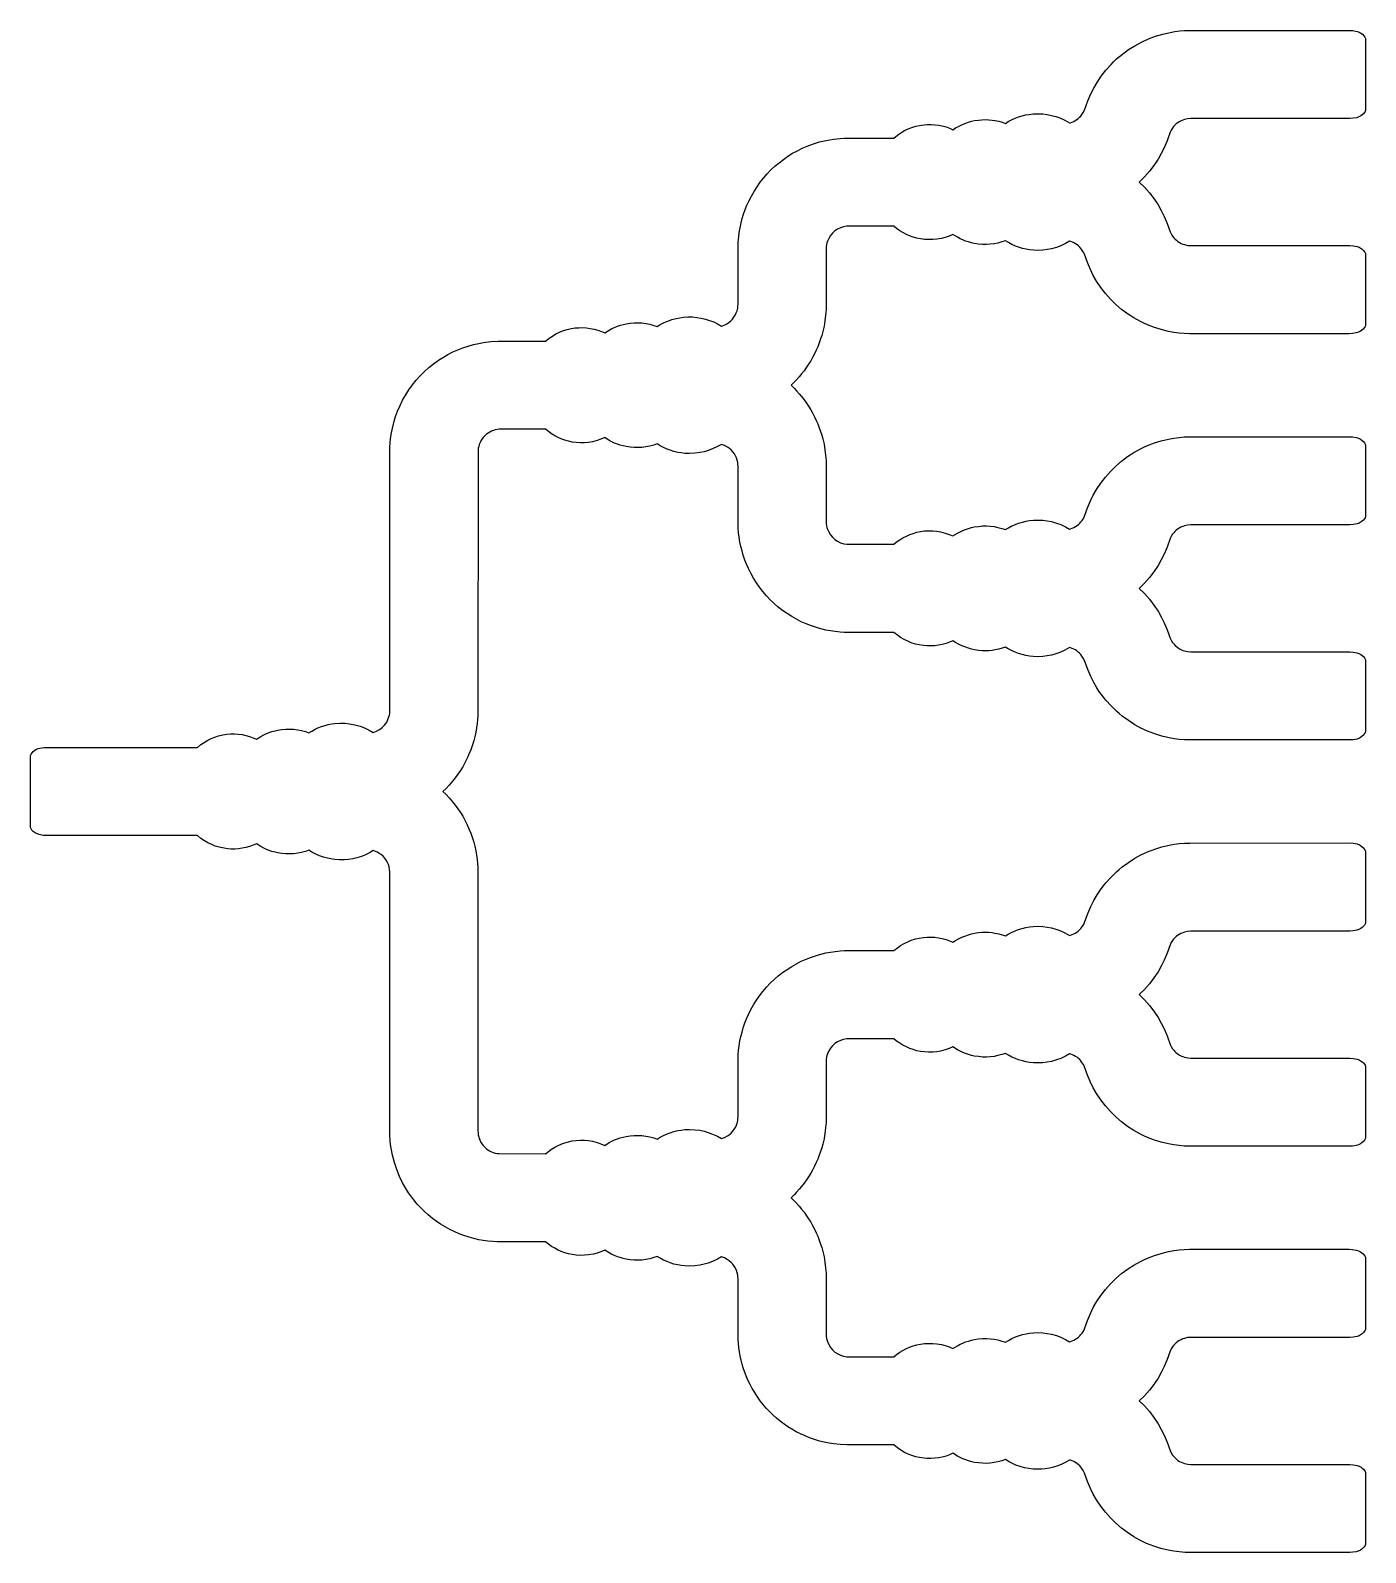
# Model space of a CAD drawing. Header units: millimetres. Extents: x -51 to 51, y -58 to 58.
import ezdxf

# ---------------------------------------------------------------- set-up
doc = ezdxf.new("R2010")
doc.units = ezdxf.units.MM

msp = doc.modelspace()

# ---------------------------------------------------------------- linework, layer by layer
msp.add_lwpolyline([(-50.1375, -3.2201), (-50.29, -3.1381), (-50.4261, -3.031), (-50.5266, -2.9217), (-50.6218, -2.777), (-50.642, -2.7303), (-50.642, 2.7345), (-50.5972, 2.82), (-50.511, 2.9409), (-50.4261, 3.031), (-50.3105, 3.1243), (-50.1825, 3.1994), (-50.0447, 3.2547), (-49.9277, 3.285), (-49.7467, 3.3178), (-49.5637, 3.3372), (-49.3981, 3.3432), (-37.9788, 3.3433), (-37.7086, 3.5615), (-37.4649, 3.7286), (-37.1941, 3.8863), (-36.9285, 4.0157), (-36.6543, 4.1257), (-36.3729, 4.2158), (-36.0464, 4.2934), (-35.7546, 4.3394), (-35.4602, 4.3645), (-35.1661, 4.3684), (-34.8754, 4.3515), (-34.5866, 4.3142), (-34.3012, 4.2566), (-34.0206, 4.1789), (-33.7461, 4.0816), (-33.4935, 3.972), (-33.1583, 4.1821), (-32.9415, 4.2965), (-32.7422, 4.3882), (-32.5313, 4.4722), (-32.3235, 4.5427), (-32.0875, 4.6087), (-31.8733, 4.6564), (-31.5675, 4.7048), (-31.2589, 4.7311), (-30.9478, 4.7349), (-30.681, 4.7202), (-30.3689, 4.6817), (-30.0784, 4.6246), (-29.775, 4.5422), (-29.5198, 4.4538), (-29.2971, 4.5891), (-29.0412, 4.7242), (-28.8303, 4.8203), (-28.5694, 4.9221), (-28.2845, 5.0125), (-28.06, 5.0698), (-27.7851, 5.1233), (-27.5556, 5.1549), (-27.1824, 5.1808), (-26.7771, 5.1741), (-26.4284, 5.1392), (-26.0299, 5.0654), (-25.6384, 4.9559), (-25.31, 4.8337), (-24.9433, 4.6613), (-24.641, 4.4873), (-24.5148, 4.5271), (-24.3891, 4.5778), (-24.1657, 4.6989), (-23.9627, 4.8518), (-23.7845, 5.0329), (-23.6912, 5.1535), (-23.6174, 5.2673), (-23.5529, 5.3866), (-23.4919, 5.5263), (-23.4482, 5.6547), (-23.4114, 5.8028), (-23.3878, 5.9535), (-23.3778, 6.1057), (-23.377, 25.8287), (-23.3701, 26.1073), (-23.3499, 26.4387), (-23.3171, 26.7642), (-23.271, 27.093), (-23.1828, 27.558), (-23.0775, 27.9849), (-22.9394, 28.4376), (-22.7885, 28.8506), (-22.6021, 29.2857), (-22.4072, 29.6799), (-22.1748, 30.0921), (-21.9383, 30.4629), (-21.6625, 30.8475), (-21.3872, 31.1904), (-21.0713, 31.5428), (-20.7605, 31.8539), (-20.4082, 32.17), (-20.0655, 32.4454), (-19.681, 32.7215), (-19.3105, 32.9581), (-18.9672, 33.1541), (-18.5972, 33.3422), (-18.2185, 33.5118), (-17.8364, 33.6609), (-17.4381, 33.794), (-17.0433, 33.9046), (-16.6386, 33.9968), (-16.2827, 34.0608), (-15.7109, 34.1309), (-15.1505, 34.1614), (-11.5614, 34.1633), (-11.2912, 34.3815), (-11.0476, 34.5486), (-10.7768, 34.7063), (-10.5111, 34.8357), (-10.1991, 34.9592), (-9.9168, 35.0465), (-9.629, 35.1134), (-9.3194, 35.1615), (-9.0428, 35.1845), (-8.7487, 35.1884), (-8.458, 35.1715), (-8.1693, 35.1342), (-7.8838, 35.0766), (-7.6032, 34.9989), (-7.3288, 34.9016), (-7.0761, 34.792), (-6.7409, 35.0021), (-6.5242, 35.1165), (-6.3248, 35.2082), (-6.0969, 35.2984), (-5.8889, 35.368), (-5.6526, 35.4331), (-5.4382, 35.4798), (-5.1501, 35.5248), (-4.8416, 35.5511), (-4.5304, 35.5549), (-4.2636, 35.5402), (-3.9516, 35.5017), (-3.661, 35.4446), (-3.3576, 35.3622), (-3.1024, 35.2738), (-2.8716, 35.4137), (-2.5771, 35.5665), (-2.2942, 35.689), (-1.9902, 35.7961), (-1.661, 35.8856), (-1.3677, 35.9433), (-1.0961, 35.9793), (-0.765, 36.0008), (-0.4158, 35.9972), (-0.085, 35.9689), (0.243, 35.9164), (0.5662, 35.8401), (0.8829, 35.7404), (1.1915, 35.6177), (1.4903, 35.4728), (1.7764, 35.3073), (1.9816, 35.3776), (2.1792, 35.4749), (2.3355, 35.5764), (2.4799, 35.6944), (2.6107, 35.8272), (2.7262, 35.9735), (2.8252, 36.1314), (2.9065, 36.2992), (2.9692, 36.4747), (3.0124, 36.6561), (3.0329, 36.8072), (3.04, 36.9671), (3.0407, 41.2684), (3.0554, 41.6782), (3.0881, 42.0671), (3.1307, 42.4014), (3.1905, 42.7531), (3.2717, 43.1298), (3.3568, 43.4558), (3.4611, 43.797), (3.5899, 44.1602), (3.7161, 44.4726), (3.8611, 44.7932), (4.0492, 45.1631), (4.2554, 45.5233), (4.4791, 45.8729), (4.7197, 46.211), (4.9768, 46.5368), (5.2497, 46.8495), (5.5376, 47.1484), (5.84, 47.4326), (6.156, 47.7016), (6.4849, 47.9547), (6.826, 48.1912), (7.1782, 48.4106), (7.5409, 48.6124), (7.9131, 48.7959), (8.294, 48.9609), (8.6825, 49.1069), (9.2136, 49.2721), (9.7216, 49.3951), (10.2696, 49.4909), (10.7941, 49.5481), (11.096, 49.5661), (11.3746, 49.5729), (14.856, 49.5733), (15.1261, 49.7915), (15.385, 49.9682), (15.6761, 50.135), (15.943, 50.2618), (16.2183, 50.3692), (16.5179, 50.4611), (16.806, 50.5267), (17.1693, 50.5792), (17.3925, 50.5953), (17.6863, 50.5979), (17.9769, 50.5798), (18.2655, 50.5413), (18.5335, 50.4866), (18.8142, 50.4089), (19.0886, 50.3116), (19.3413, 50.202), (19.543, 50.3336), (19.7555, 50.4557), (20.0169, 50.5848), (20.2359, 50.6767), (20.5113, 50.7727), (20.7473, 50.8387), (20.9792, 50.8898), (21.2673, 50.9348), (21.5293, 50.9585), (21.8215, 50.966), (22.0624, 50.9571), (22.3101, 50.9338), (22.5305, 50.9008), (22.8201, 50.8393), (23.0773, 50.7667), (23.3149, 50.6838), (23.5376, 50.8191), (23.7936, 50.9542), (24.0665, 51.0761), (24.3142, 51.169), (24.591, 51.2539), (24.8818, 51.3226), (25.1426, 51.3675), (25.4303, 51.3992), (25.7893, 51.4127), (26.149, 51.3976), (26.4969, 51.3557), (26.8226, 51.2912), (27.1428, 51.2031), (27.4387, 51.0986), (27.8264, 50.9249), (28.1937, 50.7173), (28.2521, 50.7343), (28.379, 50.7794), (28.5019, 50.8343), (28.6202, 50.8987), (28.7331, 50.9722), (28.8398, 51.0542), (28.9398, 51.1444), (29.0324, 51.2422), (29.127, 51.3604), (29.228, 51.5155), (29.3184, 51.6961), (29.5649, 52.3869), (29.7931, 52.9168), (30.0195, 53.3619), (30.2694, 53.7886), (30.5921, 54.2667), (30.9468, 54.7217), (31.3319, 55.1512), (31.5233, 55.3441), (31.7601, 55.5664), (32.2012, 55.9382), (32.6668, 56.2788), (33.1378, 56.5767), (33.645, 56.8515), (34.1698, 57.0909), (34.7099, 57.2937), (35.2626, 57.4589), (35.8205, 57.5849), (36.1746, 57.6446), (36.5593, 57.6919), (36.9124, 57.7195), (37.2998, 57.7327), (49.4656, 57.732), (49.6858, 57.7158), (49.8677, 57.6875), (50.021, 57.652), (50.1601, 57.6001), (50.29, 57.5281), (50.4078, 57.4378), (50.511, 57.3309), (50.5972, 57.21), (50.642, 57.1219), (50.642, 51.6567), (50.6097, 51.5913), (50.5417, 51.4879), (50.4784, 51.4118), (50.3891, 51.326), (50.29, 51.2519), (50.1375, 51.1699), (49.9731, 51.1154), (49.7102, 51.0672), (49.4411, 51.0474), (37.379, 51.0467), (37.1435, 51.0286), (36.8972, 50.9738), (36.7699, 50.93), (36.6464, 50.8763), (36.513, 50.8045), (36.4002, 50.7311), (36.2805, 50.6382), (36.1815, 50.547), (36.0789, 50.4355), (35.9963, 50.3292), (35.8969, 50.1731), (35.8149, 50.0072), (35.5874, 49.3657), (35.3626, 48.8345), (35.1436, 48.3966), (34.8969, 47.9681), (34.5778, 47.4875), (34.239, 47.0451), (33.8615, 46.6153), (33.4747, 46.23), (33.8615, 45.8447), (34.239, 45.4149), (34.5778, 44.9725), (34.8969, 44.4919), (35.1436, 44.0634), (35.3626, 43.6255), (35.5874, 43.0943), (35.8124, 42.4585), (35.8939, 42.2923), (36.0025, 42.1222), (36.0968, 42.0036), (36.189, 41.9055), (36.2887, 41.815), (36.4089, 41.7228), (36.5367, 41.6416), (36.656, 41.5791), (36.7798, 41.5262), (36.9074, 41.4831), (37.154, 41.4299), (37.3964, 41.4133), (49.4411, 41.4126), (49.7102, 41.3928), (49.9971, 41.3386), (50.1601, 41.2801), (50.3105, 41.1943), (50.3891, 41.134), (50.4784, 41.0482), (50.5417, 40.9721), (50.6097, 40.8687), (50.642, 40.8033), (50.642, 35.3367), (50.6097, 35.2713), (50.5417, 35.1679), (50.4614, 35.0737), (50.3701, 34.9902), (50.2691, 34.9186), (50.1146, 34.8404), (49.9277, 34.785), (49.6492, 34.7401), (49.3859, 34.7268), (37.2949, 34.7273), (36.8879, 34.7419), (36.4968, 34.7746), (36.0883, 34.8285), (35.6877, 34.9014), (35.1271, 35.0378), (34.6273, 35.1947), (34.0939, 35.4011), (33.8154, 35.526), (33.567, 35.6479), (33.0669, 35.9254), (32.5828, 36.2391), (32.1367, 36.5731), (31.6992, 36.9491), (31.2886, 37.3543), (30.9067, 37.7867), (30.5554, 38.2442), (30.2389, 38.7206), (29.9896, 39.1534), (29.7706, 39.5912), (29.5458, 40.1225), (29.3208, 40.7582), (29.2311, 40.9391), (29.1307, 41.0946), (29.0474, 41.2004), (28.9562, 41.2994), (28.8574, 41.3909), (28.7518, 41.4744), (28.6399, 41.5494), (28.5225, 41.6153), (28.4003, 41.6719), (28.2741, 41.7186), (28.1937, 41.7427), (27.8915, 41.5687), (27.5247, 41.3963), (27.1963, 41.2741), (26.8226, 41.1688), (26.4969, 41.1043), (26.149, 41.0624), (25.7893, 41.0473), (25.4491, 41.0594), (25.1519, 41.0912), (24.891, 41.1355), (24.6091, 41.2012), (24.3232, 41.288), (24.0751, 41.3803), (23.8105, 41.4975), (23.5458, 41.6363), (23.3149, 41.7762), (23.0598, 41.6878), (22.7563, 41.6054), (22.4658, 41.5483), (22.1538, 41.5098), (21.887, 41.4951), (21.5758, 41.4989), (21.2673, 41.5252), (20.9615, 41.5736), (20.7473, 41.6213), (20.5113, 41.6873), (20.3035, 41.7578), (20.0926, 41.8418), (19.8932, 41.9335), (19.6765, 42.0479), (19.3412, 42.258), (19.0517, 42.134), (18.7594, 42.0343), (18.4778, 41.9605), (18.1216, 41.8969), (17.8141, 41.8675), (17.4821, 41.8617), (17.1872, 41.879), (16.8765, 41.9205), (16.6048, 41.9768), (16.3203, 42.0567), (16.0424, 42.1568), (15.8084, 42.2592), (15.5463, 42.3955), (15.3096, 42.5403), (15.0688, 42.7116), (14.8559, 42.8867), (11.4512, 42.8868), (11.2766, 42.8786), (11.0427, 42.8394), (10.8164, 42.7683), (10.5874, 42.6583), (10.3904, 42.5262), (10.2018, 42.356), (10.0502, 42.1736), (9.9174, 41.957), (9.8235, 41.7392), (9.7837, 41.6095), (9.7542, 41.4772), (9.7353, 41.3429), (9.727, 41.2076), (9.7265, 36.9615), (9.7158, 36.5379), (9.6846, 36.1241), (9.633, 35.7123), (9.5611, 35.3036), (9.4691, 34.8989), (9.3882, 34.6024), (9.3055, 34.3363), (9.1972, 34.0276), (9.0846, 33.7417), (8.9735, 33.4861), (8.8413, 33.2087), (8.6895, 32.9189), (8.5539, 32.6812), (8.3925, 32.4196), (8.2379, 32.1878), (8.0469, 31.9223), (7.858, 31.6798), (7.6793, 31.466), (7.474, 31.2373), (7.2843, 31.04), (7.0574, 30.82), (7.2843, 30.6), (7.474, 30.4027), (7.6793, 30.174), (7.858, 29.9602), (8.0587, 29.7019), (8.2379, 29.4522), (8.3925, 29.2204), (8.5539, 28.9588), (8.6895, 28.7211), (8.8413, 28.4313), (8.9735, 28.1539), (9.0846, 27.8983), (9.2041, 27.5939), (9.3055, 27.3037), (9.3882, 27.0376), (9.4691, 26.7411), (9.5611, 26.3364), (9.633, 25.9277), (9.6846, 25.5159), (9.7158, 25.1021), (9.7265, 24.6785), (9.7269, 20.4387), (9.7347, 20.3033), (9.7531, 20.169), (9.7821, 20.0365), (9.8215, 19.9067), (9.9145, 19.6886), (10.0466, 19.4715), (10.1975, 19.2885), (10.3855, 19.1176), (10.582, 18.9848), (10.8106, 18.874), (11.0531, 18.7981), (11.2873, 18.7604), (11.4472, 18.7533), (14.856, 18.7533), (15.0688, 18.9284), (15.3096, 19.0997), (15.5463, 19.2445), (15.8084, 19.3808), (16.0797, 19.498), (16.3203, 19.5833), (16.6048, 19.6632), (16.8765, 19.7195), (17.1872, 19.761), (17.4821, 19.7783), (17.8141, 19.7725), (18.1216, 19.7431), (18.4086, 19.6943), (18.7594, 19.6057), (19.0517, 19.506), (19.3413, 19.382), (19.6765, 19.5921), (19.8932, 19.7065), (20.0926, 19.7982), (20.3035, 19.8822), (20.5113, 19.9527), (20.7473, 20.0187), (20.9615, 20.0664), (21.2673, 20.1148), (21.5758, 20.1411), (21.887, 20.1449), (22.1538, 20.1302), (22.4658, 20.0917), (22.7563, 20.0346), (23.0598, 19.9522), (23.3149, 19.8638), (23.5458, 20.0037), (23.8105, 20.1425), (24.0751, 20.2597), (24.3232, 20.352), (24.6091, 20.4388), (24.891, 20.5045), (25.1519, 20.5488), (25.4491, 20.5806), (25.7893, 20.5927), (26.149, 20.5776), (26.4969, 20.5357), (26.8226, 20.4712), (27.1963, 20.3659), (27.5247, 20.2437), (27.8915, 20.0713), (28.1937, 19.8973), (28.2682, 19.9194), (28.3946, 19.9658), (28.517, 20.0219), (28.6489, 20.0962), (28.7603, 20.1719), (28.8654, 20.256), (28.9636, 20.3482), (29.0543, 20.4477), (29.1369, 20.554), (29.2363, 20.7102), (29.3184, 20.8761), (29.5458, 21.5175), (29.7706, 22.0488), (29.9896, 22.4866), (30.2389, 22.9194), (30.5554, 23.3958), (30.9067, 23.8533), (31.2886, 24.2857), (31.6992, 24.6909), (32.1214, 25.0546), (32.5828, 25.4009), (33.0669, 25.7146), (33.567, 25.9921), (33.8154, 26.114), (34.0939, 26.2389), (34.6273, 26.4453), (35.1271, 26.6022), (35.6877, 26.7386), (36.0883, 26.8115), (36.4968, 26.8654), (36.8879, 26.8981), (37.2949, 26.9127), (49.3859, 26.9132), (49.6492, 26.8999), (49.9277, 26.855), (50.1146, 26.7996), (50.2691, 26.7214), (50.3891, 26.634), (50.4784, 26.5482), (50.5563, 26.4521), (50.6218, 26.347), (50.642, 26.3033), (50.642, 20.8347), (50.6097, 20.7713), (50.5563, 20.6879), (50.4784, 20.5918), (50.4078, 20.5222), (50.3105, 20.4457), (50.1601, 20.3599), (49.9971, 20.3014), (49.7102, 20.2472), (49.4411, 20.2274), (37.379, 20.2267), (37.1435, 20.2086), (36.8972, 20.1538), (36.7699, 20.11), (36.6313, 20.0489), (36.513, 19.9845), (36.3865, 19.9013), (36.2805, 19.8182), (36.1815, 19.727), (36.0898, 19.6284), (35.9963, 19.5092), (35.8969, 19.3531), (35.8149, 19.1872), (35.5874, 18.5457), (35.3626, 18.0145), (35.1436, 17.5766), (34.8969, 17.1481), (34.5778, 16.6675), (34.239, 16.2251), (33.8615, 15.7953), (33.4747, 15.41), (33.8615, 15.0247), (34.239, 14.5949), (34.5892, 14.1366), (34.8969, 13.6719), (35.1436, 13.2434), (35.3626, 12.8055), (35.5874, 12.2743), (35.8124, 11.6385), (35.8939, 11.4723), (36.0025, 11.3022), (36.0858, 11.1963), (36.189, 11.0855), (36.2887, 10.995), (36.3951, 10.9125), (36.5222, 10.8301), (36.6408, 10.7664), (36.7798, 10.7062), (36.9074, 10.6631), (37.154, 10.6099), (37.3964, 10.5933), (49.4411, 10.5926), (49.7102, 10.5728), (49.9731, 10.5246), (50.1375, 10.4701), (50.29, 10.3881), (50.3891, 10.314), (50.4784, 10.2282), (50.5563, 10.1321), (50.6218, 10.027), (50.642, 9.9833), (50.642, 4.5167), (50.6218, 4.473), (50.511, 4.3091), (50.3701, 4.1702), (50.2691, 4.0986), (50.1825, 4.0506), (49.9971, 3.9814), (49.7102, 3.9272), (49.3981, 3.9068), (37.2998, 3.9073), (36.9075, 3.9208), (36.5017, 3.9541), (36.1455, 3.9998), (35.7444, 4.0699), (35.183, 4.2024), (34.6504, 4.3666), (34.1119, 4.5734), (33.5932, 4.8145), (33.1335, 5.0658), (32.6466, 5.3751), (32.1858, 5.714), (31.9498, 5.9074), (31.7419, 6.09), (31.3319, 6.4888), (30.9468, 6.9183), (30.5921, 7.3733), (30.4173, 7.6234), (30.2668, 7.8556), (30.0195, 8.2781), (29.7931, 8.7232), (29.5649, 9.2531), (29.3208, 9.9382), (29.2311, 10.1191), (29.1307, 10.2746), (29.0365, 10.3932), (28.9442, 10.4913), (28.8445, 10.5818), (28.7381, 10.6642), (28.6255, 10.7381), (28.5075, 10.8029), (28.3848, 10.8582), (28.258, 10.9038), (28.1937, 10.9227), (27.8264, 10.7151), (27.4387, 10.5414), (27.1428, 10.4369), (26.8226, 10.3488), (26.4969, 10.2843), (26.149, 10.2424), (25.7893, 10.2273), (25.4303, 10.2408), (25.1426, 10.2725), (24.8818, 10.3174), (24.591, 10.3861), (24.3142, 10.471), (24.0665, 10.5639), (23.7936, 10.6858), (23.5376, 10.8209), (23.3149, 10.9562), (23.0773, 10.8733), (22.8201, 10.8007), (22.5305, 10.7392), (22.3101, 10.7062), (22.0624, 10.6829), (21.8215, 10.674), (21.5293, 10.6815), (21.2673, 10.7052), (20.9792, 10.7502), (20.7473, 10.8013), (20.5113, 10.8673), (20.2359, 10.9633), (20.0169, 11.0552), (19.7555, 11.1843), (19.543, 11.3064), (19.3412, 11.438), (19.0886, 11.3284), (18.8142, 11.2311), (18.5335, 11.1534), (18.2481, 11.0958), (17.9593, 11.0585), (17.6687, 11.0416), (17.3746, 11.0455), (17.098, 11.0685), (16.7883, 11.1166), (16.5005, 11.1835), (16.1804, 11.2843), (15.9062, 11.3943), (15.6406, 11.5237), (15.3698, 11.6814), (15.1261, 11.8485), (14.8559, 12.0667), (11.3746, 12.0671), (11.096, 12.0739), (10.7892, 12.0922), (10.2168, 12.1567), (9.6975, 12.25), (9.1384, 12.3889), (8.6088, 12.5591), (8.2171, 12.7106), (7.838, 12.8793), (7.4676, 13.0665), (7.1069, 13.2719), (6.7568, 13.4947), (6.4182, 13.7346), (6.0917, 13.9909), (5.7784, 14.263), (5.4788, 14.5503), (5.1939, 14.852), (4.9241, 15.1674), (4.6703, 15.4957), (4.4329, 15.8362), (4.2127, 16.1879), (4.0101, 16.5501), (3.8278, 16.9174), (3.6839, 17.2438), (3.5608, 17.5575), (3.4355, 17.922), (3.3398, 18.2451), (3.2538, 18.5862), (3.1849, 18.916), (3.1224, 19.2963), (3.082, 19.6309), (3.054, 19.9865), (3.0406, 20.3766), (3.04, 24.6904), (3.0335, 24.8266), (3.0164, 24.9611), (2.9801, 25.1267), (2.9216, 25.3036), (2.8443, 25.4732), (2.7584, 25.6193), (2.6477, 25.7693), (2.5215, 25.9065), (2.3944, 26.0186), (2.2426, 26.1268), (2.0185, 26.2466), (1.7763, 26.3327), (1.4741, 26.1587), (1.1074, 25.9863), (0.779, 25.8641), (0.4599, 25.772), (0.1349, 25.7036), (-0.2501, 25.6539), (-0.6281, 25.6373), (-0.9871, 25.6508), (-1.2748, 25.6825), (-1.5356, 25.7274), (-1.8264, 25.7961), (-2.1031, 25.881), (-2.3509, 25.9739), (-2.6238, 26.0958), (-2.8797, 26.2309), (-3.1025, 26.3662), (-3.3576, 26.2778), (-3.661, 26.1954), (-3.9516, 26.1383), (-4.2636, 26.0998), (-4.5304, 26.0851), (-4.8416, 26.0889), (-5.1501, 26.1152), (-5.4559, 26.1636), (-5.6701, 26.2113), (-5.9061, 26.2773), (-6.1139, 26.3478), (-6.3248, 26.4318), (-6.5242, 26.5235), (-6.7409, 26.6379), (-7.0762, 26.848), (-7.3656, 26.724), (-7.6579, 26.6243), (-8.0087, 26.5357), (-8.2958, 26.4869), (-8.6032, 26.4575), (-8.9353, 26.4517), (-9.2302, 26.469), (-9.5408, 26.5105), (-9.8126, 26.5668), (-10.097, 26.6467), (-10.3377, 26.732), (-10.6089, 26.8492), (-10.8711, 26.9855), (-11.1078, 27.1303), (-11.3485, 27.3016), (-11.5615, 27.4767), (-15.0732, 27.4739), (-15.2249, 27.4584), (-15.3747, 27.4294), (-15.5213, 27.3873), (-15.6636, 27.3323), (-15.8004, 27.265), (-15.9308, 27.1857), (-16.0535, 27.0952), (-16.1799, 26.9822), (-16.2836, 26.8704), (-16.377, 26.7498), (-16.4677, 26.6066), (-16.537, 26.4707), (-16.5938, 26.3292), (-16.6379, 26.1831), (-16.6689, 26.0338), (-16.6865, 25.8822), (-16.6911, 6.0745), (-16.7004, 5.7426), (-16.7183, 5.4645), (-16.7487, 5.1587), (-16.7933, 4.8347), (-16.8524, 4.5029), (-16.9294, 4.1546), (-17.0144, 3.8336), (-17.1287, 3.4656), (-17.2425, 3.1484), (-17.3747, 2.8224), (-17.5119, 2.5201), (-17.6632, 2.219), (-17.8509, 1.8824), (-18.0249, 1.5996), (-18.2127, 1.3199), (-18.4206, 1.0361), (-18.6307, 0.7727), (-18.8838, 0.482), (-19.1157, 0.2376), (-19.36, 0), (-19.1157, -0.2376), (-18.8838, -0.482), (-18.6307, -0.7727), (-18.4206, -1.0361), (-18.2127, -1.3199), (-18.0249, -1.5996), (-17.8509, -1.8824), (-17.6632, -2.219), (-17.5119, -2.5201), (-17.3747, -2.8224), (-17.2425, -3.1484), (-17.1287, -3.4656), (-17.0144, -3.8336), (-16.9294, -4.1546), (-16.8524, -4.5029), (-16.7933, -4.8347), (-16.7487, -5.1587), (-16.7183, -5.4645), (-16.7004, -5.7426), (-16.6911, -6.0745), (-16.6908, -25.7521), (-16.6857, -25.8929), (-16.6672, -26.0443), (-16.6353, -26.1935), (-16.5903, -26.3393), (-16.5325, -26.4804), (-16.4624, -26.6159), (-16.3806, -26.7447), (-16.2877, -26.8656), (-16.1723, -26.9897), (-16.0584, -27.0912), (-15.9359, -27.1822), (-15.8059, -27.2619), (-15.6693, -27.3298), (-15.5272, -27.3853), (-15.3808, -27.428), (-15.2311, -27.4574), (-15.0794, -27.4735), (-11.5614, -27.4767), (-11.3485, -27.3016), (-11.1078, -27.1303), (-10.8711, -26.9855), (-10.6089, -26.8492), (-10.3377, -26.732), (-10.097, -26.6467), (-9.8126, -26.5668), (-9.5408, -26.5105), (-9.2302, -26.469), (-8.9353, -26.4517), (-8.6032, -26.4575), (-8.2958, -26.4869), (-8.0087, -26.5357), (-7.6579, -26.6243), (-7.3656, -26.724), (-7.0761, -26.848), (-6.7409, -26.6379), (-6.5242, -26.5235), (-6.3248, -26.4318), (-6.1139, -26.3478), (-5.9061, -26.2773), (-5.6701, -26.2113), (-5.4559, -26.1636), (-5.1501, -26.1152), (-4.8416, -26.0889), (-4.5304, -26.0851), (-4.2636, -26.0998), (-3.9516, -26.1383), (-3.661, -26.1954), (-3.3576, -26.2778), (-3.1024, -26.3662), (-2.8797, -26.2309), (-2.6238, -26.0958), (-2.3509, -25.9739), (-2.1031, -25.881), (-1.8264, -25.7961), (-1.5356, -25.7274), (-1.2748, -25.6825), (-0.9871, -25.6508), (-0.6281, -25.6373), (-0.2501, -25.6539), (0.1349, -25.7036), (0.4599, -25.772), (0.779, -25.8641), (1.1074, -25.9863), (1.4741, -26.1587), (1.7764, -26.3327), (2.0128, -26.2491), (2.2373, -26.1301), (2.3762, -26.033), (2.517, -25.9108), (2.6437, -25.7742), (2.7549, -25.6245), (2.8414, -25.4788), (2.9193, -25.3094), (2.9739, -25.149), (3.0153, -24.9673), (3.0344, -24.8159), (3.04, -24.6729), (3.0407, -20.3716), (3.054, -19.9865), (3.082, -19.6309), (3.1224, -19.2963), (3.1849, -18.916), (3.2538, -18.5862), (3.3398, -18.2451), (3.4355, -17.922), (3.5608, -17.5575), (3.6839, -17.2438), (3.8278, -16.9174), (4.0101, -16.5501), (4.2127, -16.1879), (4.4329, -15.8362), (4.6703, -15.4957), (4.9241, -15.1674), (5.1939, -14.852), (5.4788, -14.5503), (5.7784, -14.263), (6.0917, -13.9909), (6.4182, -13.7346), (6.7568, -13.4947), (7.1069, -13.2719), (7.4676, -13.0665), (7.838, -12.8793), (8.2171, -12.7106), (8.6088, -12.5591), (9.1384, -12.3889), (9.6975, -12.25), (10.2168, -12.1567), (10.7892, -12.0922), (11.096, -12.0739), (11.3746, -12.0671), (14.856, -12.0667), (15.1261, -11.8485), (15.3698, -11.6814), (15.6406, -11.5237), (15.9062, -11.3943), (16.1804, -11.2843), (16.5005, -11.1835), (16.7883, -11.1166), (17.098, -11.0685), (17.3746, -11.0455), (17.6687, -11.0416), (17.9593, -11.0585), (18.2481, -11.0958), (18.5335, -11.1534), (18.8142, -11.2311), (19.0886, -11.3284), (19.3413, -11.438), (19.543, -11.3064), (19.7555, -11.1843), (20.0169, -11.0552), (20.2359, -10.9633), (20.5113, -10.8673), (20.7473, -10.8013), (20.9792, -10.7502), (21.2673, -10.7052), (21.5293, -10.6815), (21.8215, -10.674), (22.0624, -10.6829), (22.3101, -10.7062), (22.5305, -10.7392), (22.8201, -10.8007), (23.0773, -10.8733), (23.3149, -10.9562), (23.5376, -10.8209), (23.7936, -10.6858), (24.0665, -10.5639), (24.3142, -10.471), (24.591, -10.3861), (24.8818, -10.3174), (25.1426, -10.2725), (25.4303, -10.2408), (25.7893, -10.2273), (26.149, -10.2424), (26.4969, -10.2843), (26.8226, -10.3488), (27.1428, -10.4369), (27.4387, -10.5414), (27.8264, -10.7151), (28.1937, -10.9227), (28.2521, -10.9057), (28.379, -10.8606), (28.5019, -10.8057), (28.6202, -10.7413), (28.7331, -10.6678), (28.8398, -10.5858), (28.9398, -10.4956), (29.0324, -10.3978), (29.127, -10.2796), (29.2363, -10.1098), (29.3184, -9.9439), (29.5649, -9.2531), (29.7931, -8.7232), (30.0195, -8.2781), (30.2694, -7.8514), (30.5921, -7.3733), (30.9468, -6.9183), (31.3319, -6.4888), (31.7419, -6.09), (31.9498, -5.9074), (32.1858, -5.714), (32.6466, -5.3751), (33.1335, -5.0658), (33.5932, -4.8145), (34.1119, -4.5734), (34.6504, -4.3666), (35.183, -4.2024), (35.7444, -4.0699), (36.1455, -3.9998), (36.5017, -3.9541), (36.9075, -3.9208), (37.2998, -3.9073), (49.3981, -3.9068), (49.7102, -3.9272), (49.9971, -3.9814), (50.1825, -4.0506), (50.2691, -4.0986), (50.3701, -4.1702), (50.511, -4.3091), (50.6218, -4.473), (50.642, -4.5167), (50.642, -9.9833), (50.6218, -10.027), (50.5563, -10.1321), (50.4784, -10.2282), (50.3891, -10.314), (50.29, -10.3881), (50.1375, -10.4701), (49.9731, -10.5246), (49.7102, -10.5728), (49.4411, -10.5926), (37.379, -10.5933), (37.1435, -10.6114), (36.8972, -10.6662), (36.7699, -10.71), (36.6313, -10.7711), (36.513, -10.8355), (36.3865, -10.9187), (36.2805, -11.0018), (36.1815, -11.093), (36.0789, -11.2045), (35.9963, -11.3108), (35.8969, -11.4669), (35.8149, -11.6328), (35.5874, -12.2743), (35.3626, -12.8055), (35.1436, -13.2434), (34.8969, -13.6719), (34.5892, -14.1366), (34.239, -14.5949), (33.8615, -15.0247), (33.4747, -15.41), (33.8615, -15.7953), (34.239, -16.2251), (34.5778, -16.6675), (34.8969, -17.1481), (35.1436, -17.5766), (35.3626, -18.0145), (35.5874, -18.5457), (35.8124, -19.1815), (35.8939, -19.3477), (36.0025, -19.5178), (36.0858, -19.6237), (36.1771, -19.7226), (36.2758, -19.8141), (36.3951, -19.9075), (36.5222, -19.9899), (36.6408, -20.0536), (36.7798, -20.1138), (36.9074, -20.1569), (37.154, -20.2101), (37.3964, -20.2267), (49.4411, -20.2274), (49.7102, -20.2472), (49.9971, -20.3014), (50.1601, -20.3599), (50.3105, -20.4457), (50.4078, -20.5222), (50.4784, -20.5918), (50.5563, -20.6879), (50.6097, -20.7713), (50.642, -20.8347), (50.642, -26.3033), (50.6218, -26.347), (50.5563, -26.4521), (50.4784, -26.5482), (50.3891, -26.634), (50.2691, -26.7214), (50.1146, -26.7996), (49.9277, -26.855), (49.6492, -26.8999), (49.3859, -26.9132), (37.2949, -26.9127), (36.8879, -26.8981), (36.4968, -26.8654), (36.0883, -26.8115), (35.6877, -26.7386), (35.1271, -26.6022), (34.6273, -26.4453), (34.0939, -26.2389), (33.8154, -26.114), (33.567, -25.9921), (33.0669, -25.7146), (32.5828, -25.4009), (32.1214, -25.0546), (31.6992, -24.6909), (31.2886, -24.2857), (30.9067, -23.8533), (30.5554, -23.3958), (30.2389, -22.9194), (29.9896, -22.4866), (29.7706, -22.0488), (29.5458, -21.5175), (29.3208, -20.8818), (29.2394, -20.7156), (29.1307, -20.5454), (29.0474, -20.4396), (28.9562, -20.3406), (28.8574, -20.2491), (28.7518, -20.1656), (28.6399, -20.0906), (28.5225, -20.0247), (28.4003, -19.9681), (28.2741, -19.9214), (28.1937, -19.8973), (27.8915, -20.0713), (27.5247, -20.2437), (27.1963, -20.3659), (26.8226, -20.4712), (26.4969, -20.5357), (26.149, -20.5776), (25.7893, -20.5927), (25.4491, -20.5806), (25.1519, -20.5488), (24.891, -20.5045), (24.6091, -20.4388), (24.3232, -20.352), (24.0751, -20.2597), (23.8105, -20.1425), (23.5458, -20.0037), (23.3149, -19.8638), (23.0598, -19.9522), (22.7563, -20.0346), (22.4658, -20.0917), (22.1538, -20.1302), (21.887, -20.1449), (21.5758, -20.1411), (21.2673, -20.1148), (20.9615, -20.0664), (20.7473, -20.0187), (20.5113, -19.9527), (20.3035, -19.8822), (20.0926, -19.7982), (19.8932, -19.7065), (19.6765, -19.5921), (19.3412, -19.382), (19.0517, -19.506), (18.7594, -19.6057), (18.4086, -19.6943), (18.1216, -19.7431), (17.8141, -19.7725), (17.4821, -19.7783), (17.1872, -19.761), (16.8765, -19.7195), (16.6048, -19.6632), (16.3203, -19.5833), (16.0797, -19.498), (15.8084, -19.3808), (15.5463, -19.2445), (15.3096, -19.0997), (15.0688, -18.9284), (14.8559, -18.7533), (11.4512, -18.7532), (11.2766, -18.7614), (11.0427, -18.8006), (10.8007, -18.8779), (10.5727, -18.9902), (10.3771, -19.1243), (10.2018, -19.284), (10.0502, -19.4664), (9.9174, -19.683), (9.8235, -19.9008), (9.7837, -20.0305), (9.7542, -20.1628), (9.7353, -20.2971), (9.727, -20.4324), (9.7265, -24.6785), (9.7158, -25.1021), (9.6846, -25.5159), (9.633, -25.9277), (9.5611, -26.3364), (9.4691, -26.7411), (9.3882, -27.0376), (9.3055, -27.3037), (9.2041, -27.5939), (9.0846, -27.8983), (8.9735, -28.1539), (8.8413, -28.4313), (8.6895, -28.7211), (8.5539, -28.9588), (8.3925, -29.2204), (8.2379, -29.4522), (8.0587, -29.7019), (7.858, -29.9602), (7.6793, -30.174), (7.474, -30.4027), (7.2843, -30.6), (7.0574, -30.82), (7.2843, -31.04), (7.474, -31.2373), (7.6793, -31.466), (7.858, -31.6798), (8.0469, -31.9223), (8.2379, -32.1878), (8.3925, -32.4196), (8.5539, -32.6812), (8.6895, -32.9189), (8.8413, -33.2087), (8.9735, -33.4861), (9.0846, -33.7417), (9.1972, -34.0276), (9.3055, -34.3363), (9.3882, -34.6024), (9.4691, -34.8989), (9.5611, -35.3036), (9.633, -35.7123), (9.6846, -36.1241), (9.7158, -36.5379), (9.7265, -36.9615), (9.7269, -41.2013), (9.7347, -41.3367), (9.7531, -41.471), (9.7821, -41.6035), (9.8215, -41.7333), (9.9145, -41.9514), (10.0466, -42.1685), (10.1975, -42.3515), (10.3855, -42.5224), (10.5967, -42.6637), (10.8106, -42.766), (11.0366, -42.838), (11.2873, -42.8796), (11.4472, -42.8867), (14.856, -42.8867), (15.0688, -42.7116), (15.3096, -42.5403), (15.5463, -42.3955), (15.8084, -42.2592), (16.0424, -42.1568), (16.3203, -42.0567), (16.6048, -41.9768), (16.8765, -41.9205), (17.1872, -41.879), (17.4821, -41.8617), (17.8141, -41.8675), (18.1216, -41.8969), (18.4778, -41.9605), (18.7594, -42.0343), (19.0517, -42.134), (19.3413, -42.258), (19.6765, -42.0479), (19.8932, -41.9335), (20.0926, -41.8418), (20.3035, -41.7578), (20.5113, -41.6873), (20.7473, -41.6213), (20.9615, -41.5736), (21.2673, -41.5252), (21.5758, -41.4989), (21.887, -41.4951), (22.1538, -41.5098), (22.4658, -41.5483), (22.7563, -41.6054), (23.0598, -41.6878), (23.3149, -41.7762), (23.5458, -41.6363), (23.8105, -41.4975), (24.0751, -41.3803), (24.3232, -41.288), (24.6091, -41.2012), (24.891, -41.1355), (25.1519, -41.0912), (25.4491, -41.0594), (25.7893, -41.0473), (26.149, -41.0624), (26.4969, -41.1043), (26.8226, -41.1688), (27.1963, -41.2741), (27.5247, -41.3963), (27.8915, -41.5687), (28.1937, -41.7427), (28.2682, -41.7206), (28.3946, -41.6742), (28.517, -41.6181), (28.6489, -41.5438), (28.7603, -41.4681), (28.8654, -41.384), (28.9636, -41.2918), (29.0543, -41.1923), (29.1369, -41.086), (29.2363, -40.9298), (29.3184, -40.7639), (29.5458, -40.1225), (29.7706, -39.5912), (29.9896, -39.1534), (30.2389, -38.7206), (30.5554, -38.2442), (30.9067, -37.7867), (31.2886, -37.3543), (31.6992, -36.9491), (32.1367, -36.5731), (32.5828, -36.2391), (33.0669, -35.9254), (33.567, -35.6479), (33.8154, -35.526), (34.0939, -35.4011), (34.6273, -35.1947), (35.1271, -35.0378), (35.6877, -34.9014), (36.0883, -34.8285), (36.4968, -34.7746), (36.8879, -34.7419), (37.2949, -34.7273), (49.3859, -34.7268), (49.6492, -34.7401), (49.9277, -34.785), (50.1146, -34.8404), (50.2691, -34.9186), (50.3701, -34.9902), (50.4614, -35.0737), (50.5417, -35.1679), (50.6097, -35.2713), (50.642, -35.3367), (50.642, -40.8033), (50.6097, -40.8687), (50.5417, -40.9721), (50.4784, -41.0482), (50.3891, -41.134), (50.3105, -41.1943), (50.1601, -41.2801), (49.9971, -41.3386), (49.7102, -41.3928), (49.4411, -41.4126), (37.379, -41.4133), (37.1435, -41.4314), (36.8972, -41.4862), (36.7699, -41.53), (36.6464, -41.5837), (36.513, -41.6555), (36.4002, -41.7289), (36.2805, -41.8218), (36.1815, -41.913), (36.0789, -42.0245), (35.9963, -42.1308), (35.8969, -42.2869), (35.8149, -42.4528), (35.5874, -43.0943), (35.3626, -43.6255), (35.1436, -44.0634), (34.8969, -44.4919), (34.5778, -44.9725), (34.239, -45.4149), (33.8615, -45.8447), (33.4747, -46.23), (33.8615, -46.6153), (34.239, -47.0451), (34.5778, -47.4875), (34.8969, -47.9681), (35.1436, -48.3966), (35.3626, -48.8345), (35.5874, -49.3657), (35.8124, -50.0015), (35.8939, -50.1677), (36.0025, -50.3378), (36.0968, -50.4564), (36.189, -50.5545), (36.2887, -50.645), (36.4089, -50.7372), (36.5367, -50.8184), (36.656, -50.8809), (36.7798, -50.9338), (36.9074, -50.9769), (37.154, -51.0301), (37.3964, -51.0467), (49.4411, -51.0474), (49.7102, -51.0672), (49.9971, -51.1214), (50.1601, -51.1799), (50.3105, -51.2657), (50.3891, -51.326), (50.4784, -51.4118), (50.5417, -51.4879), (50.6097, -51.5913), (50.642, -51.6567), (50.642, -57.1233), (50.6097, -57.1887), (50.5417, -57.2921), (50.4439, -57.4039), (50.3506, -57.4851), (50.2479, -57.5542), (50.0915, -57.6286), (49.9277, -57.675), (49.6858, -57.7158), (49.4411, -57.7326), (37.3932, -57.7332), (36.9653, -57.7224), (36.5017, -57.6859), (36.0883, -57.6315), (35.6637, -57.5535), (35.1035, -57.4156), (34.5727, -57.2461), (34.0362, -57.034), (33.5199, -56.7879), (33.0627, -56.5321), (32.5788, -56.218), (32.1214, -55.8746), (31.6992, -55.5109), (31.2886, -55.1057), (30.9067, -54.6733), (30.5554, -54.2158), (30.2389, -53.7394), (29.9896, -53.3066), (29.7706, -52.8688), (29.5458, -52.3375), (29.3208, -51.7018), (29.2311, -51.5209), (29.1307, -51.3654), (29.0474, -51.2596), (28.9562, -51.1606), (28.8445, -51.0582), (28.7381, -50.9758), (28.6255, -50.9019), (28.5075, -50.8371), (28.3848, -50.7818), (28.258, -50.7362), (28.1937, -50.7173), (27.9077, -50.8828), (27.6089, -51.0277), (27.3003, -51.1504), (26.9659, -51.2549), (26.6603, -51.3264), (26.3324, -51.3789), (26.0577, -51.4041), (25.7382, -51.4124), (25.4303, -51.3992), (25.0914, -51.3601), (24.7747, -51.2998), (24.4452, -51.2117), (24.1231, -51.099), (23.8488, -50.9805), (23.6045, -50.8563), (23.3149, -50.6838), (23.0598, -50.7722), (22.7563, -50.8546), (22.4658, -50.9117), (22.1538, -50.9502), (21.887, -50.9649), (21.5758, -50.9611), (21.2673, -50.9348), (20.9792, -50.8898), (20.7648, -50.8431), (20.5285, -50.778), (20.3204, -50.7084), (20.0926, -50.6182), (19.8932, -50.5265), (19.6765, -50.4121), (19.3412, -50.202), (19.0886, -50.3116), (18.8142, -50.4089), (18.5335, -50.4866), (18.2655, -50.5413), (17.9769, -50.5798), (17.6863, -50.5979), (17.3925, -50.5953), (17.1693, -50.5792), (16.806, -50.5267), (16.5179, -50.4611), (16.2183, -50.3692), (15.943, -50.2618), (15.6761, -50.135), (15.385, -49.9682), (15.1261, -49.7915), (14.8559, -49.5733), (11.2916, -49.5719), (10.7892, -49.5478), (10.299, -49.495), (9.9418, -49.4381), (9.5595, -49.3595), (9.2136, -49.2721), (8.8398, -49.1599), (8.4531, -49.0234), (8.1225, -48.8894), (7.7676, -48.7269), (7.4502, -48.5641), (7.1112, -48.3707), (6.826, -48.1912), (6.5321, -47.989), (6.2247, -47.7566), (5.9648, -47.5421), (5.6993, -47.3039), (5.4241, -47.0341), (5.1807, -46.7733), (4.9272, -46.4765), (4.7197, -46.211), (4.5119, -45.9211), (4.3013, -45.5983), (4.1198, -45.2912), (3.9605, -44.9943), (3.793, -44.6472), (3.6505, -44.3148), (3.5341, -44.0091), (3.4355, -43.718), (3.3555, -43.4511), (3.2717, -43.1298), (3.2016, -42.8103), (3.1464, -42.503), (3.1002, -42.1742), (3.0675, -41.8487), (3.0496, -41.5706), (3.0406, -41.2634), (3.04, -36.9496), (3.0335, -36.8134), (3.0164, -36.6789), (2.9801, -36.5133), (2.9216, -36.3364), (2.8443, -36.1668), (2.749, -36.0066), (2.6369, -35.8576), (2.5093, -35.7217), (2.3677, -35.6005), (2.2138, -35.4953), (2.003, -35.3866), (1.7763, -35.3073), (1.4741, -35.4813), (1.1074, -35.6537), (0.779, -35.7759), (0.4599, -35.868), (0.1349, -35.9364), (-0.2501, -35.9861), (-0.6281, -36.0027), (-0.9871, -35.9892), (-1.2748, -35.9575), (-1.5356, -35.9126), (-1.8264, -35.8439), (-2.1031, -35.759), (-2.3509, -35.6661), (-2.6238, -35.5442), (-2.8797, -35.4091), (-3.1025, -35.2738), (-3.3576, -35.3622), (-3.661, -35.4446), (-3.9516, -35.5017), (-4.2636, -35.5402), (-4.5304, -35.5549), (-4.8416, -35.5511), (-5.1501, -35.5248), (-5.4559, -35.4764), (-5.6701, -35.4287), (-5.9061, -35.3627), (-6.1139, -35.2922), (-6.3248, -35.2082), (-6.5242, -35.1165), (-6.7409, -35.0021), (-7.0762, -34.792), (-7.3656, -34.916), (-7.6579, -35.0157), (-7.9396, -35.0895), (-8.2958, -35.1531), (-8.6032, -35.1825), (-8.9353, -35.1883), (-9.2302, -35.171), (-9.5408, -35.1295), (-9.8126, -35.0732), (-10.097, -34.9933), (-10.375, -34.8932), (-10.6089, -34.7908), (-10.8711, -34.6545), (-11.1078, -34.5097), (-11.3485, -34.3384), (-11.5615, -34.1633), (-15.2384, -34.1591), (-15.57, -34.1421), (-15.9537, -34.106), (-16.2875, -34.06), (-16.6338, -33.9978), (-17.0145, -33.9118), (-17.3634, -33.8165), (-17.7536, -33.6904), (-18.1234, -33.5509), (-18.4998, -33.388), (-18.8247, -33.2293), (-19.1845, -33.0325), (-19.5218, -32.8265), (-19.8612, -32.5962), (-20.1508, -32.3796), (-20.4676, -32.1192), (-20.7605, -31.8539), (-21.0509, -31.5643), (-21.295, -31.2975), (-21.5576, -30.9825), (-21.7959, -30.6672), (-21.9521, -30.4424), (-22.1187, -30.1841), (-22.4049, -29.6842), (-22.6365, -29.2102), (-22.8549, -28.6771), (-23.032, -28.1446), (-23.1764, -27.5869), (-23.2749, -27.0686), (-23.3165, -26.7691), (-23.3454, -26.4919), (-23.3701, -26.1073), (-23.3773, -25.7618), (-23.378, -6.095), (-23.3933, -5.9092), (-23.4287, -5.7262), (-23.4837, -5.5481), (-23.5577, -5.377), (-23.659, -5.2007), (-23.7697, -5.0507), (-23.8959, -4.9135), (-24.0363, -4.7909), (-24.1748, -4.6932), (-24.3222, -4.6096), (-24.4772, -4.541), (-24.6411, -4.4873), (-24.9271, -4.6528), (-25.2259, -4.7977), (-25.5345, -4.9204), (-25.8689, -5.0249), (-26.1924, -5.0999), (-26.5205, -5.1511), (-26.8515, -5.178), (-27.2341, -5.1792), (-27.5556, -5.1549), (-27.8513, -5.112), (-28.1104, -5.0579), (-28.4076, -4.9761), (-28.7116, -4.869), (-28.9945, -4.7465), (-29.2889, -4.5937), (-29.5199, -4.4538), (-29.775, -4.5422), (-30.0784, -4.6246), (-30.3689, -4.6817), (-30.681, -4.7202), (-30.9478, -4.7349), (-31.2589, -4.7311), (-31.5675, -4.7048), (-31.8733, -4.6564), (-32.0875, -4.6087), (-32.3235, -4.5427), (-32.5313, -4.4722), (-32.7422, -4.3882), (-32.9415, -4.2965), (-33.1583, -4.1821), (-33.4936, -3.972), (-33.7461, -4.0816), (-34.0206, -4.1789), (-34.3012, -4.2566), (-34.5692, -4.3113), (-34.8578, -4.3498), (-35.1484, -4.3679), (-35.4423, -4.3653), (-35.6654, -4.3492), (-35.9582, -4.3095), (-36.3169, -4.2311), (-36.6165, -4.1392), (-36.8917, -4.0318), (-37.1941, -3.8863), (-37.4498, -3.7382), (-37.7086, -3.5615), (-37.9788, -3.3433), (-49.3859, -3.3432), (-49.6858, -3.3258), (-49.9731, -3.2746)], close=True)

doc.saveas('drawing.dxf')
